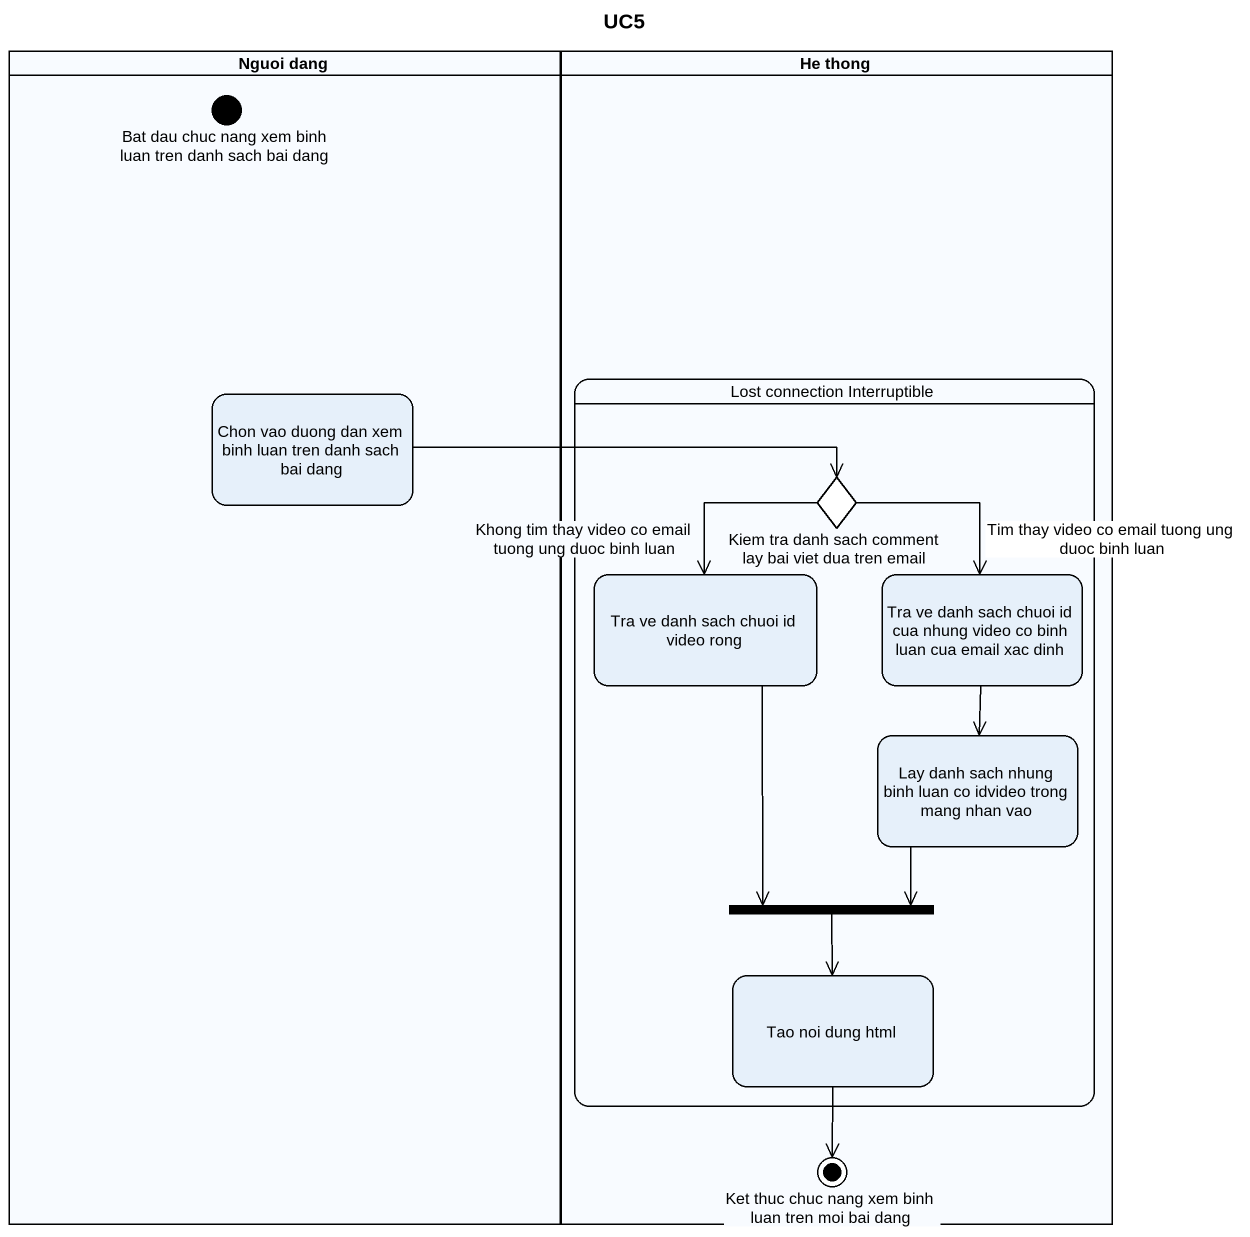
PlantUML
@startuml
title UC5
hide empty description
state "Nguoi dang" as Nguoi_dang <<partition>> {
  state "Bat dau chuc nang xem binh luan tren danh sach bai dang" as Bat_dau_chuc_nang_xem_binh <<start>>
  state "Chon vao duong dan xem binh luan tren danh sach bai dang" as Chon_vao_duong_dan_xem_binh
}
state "He thong" as He_thong <<partition>> {
  state "Lost connection Interruptible" as Lost_connection {
    state "Kiem tra danh sach comment lay bai viet dua tren email" as Kiem_tra_danh_sach_comment <<choice>>
    state "Tra ve danh sach chuoi id video rong" as Tra_ve_danh_sach_chuoi_id
    state "Tra ve danh sach chuoi id cua nhung video co binh luan cua email xac dinh" as Tra_ve_danh_sach_chuoi_id_2
    state "Lay danh sach nhung binh luan co idvideo trong mang nhan vao" as Lay_danh_sach_nhung_binh
    state fork1 <<join>>
    state "Tao noi dung html" as Tao_noi_dung_html
  }
  state "Ket thuc chuc nang xem binh luan tren moi bai dang" as Ket_thuc_chuc_nang_xem_binh <<end>>
}
Chon_vao_duong_dan_xem_binh -right-> Kiem_tra_danh_sach_comment
Kiem_tra_danh_sach_comment --> Tra_ve_danh_sach_chuoi_id : Khong tim thay video co email tuong ung duoc binh luan
Kiem_tra_danh_sach_comment --> Tra_ve_danh_sach_chuoi_id_2 : Tim thay video co email tuong ung duoc binh luan
Tra_ve_danh_sach_chuoi_id --> fork1
Tra_ve_danh_sach_chuoi_id_2 --> Lay_danh_sach_nhung_binh
Lay_danh_sach_nhung_binh --> fork1
fork1 --> Tao_noi_dung_html
Tao_noi_dung_html --> Ket_thuc_chuc_nang_xem_binh
@enduml
